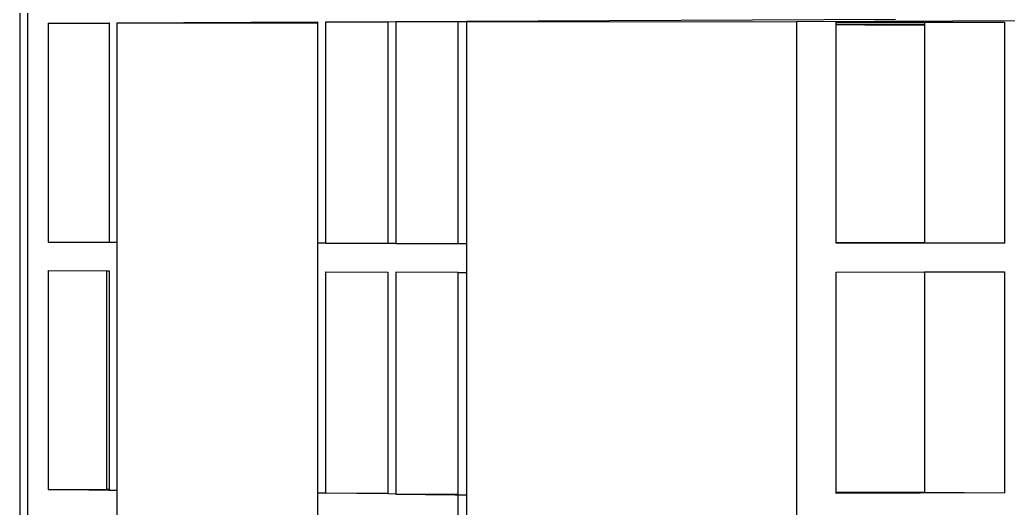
# Model space of a CAD drawing. Extents: x -10531 to 16009, y -6447 to 5372.
# Drawn here: x -10044.8 to -9810.9, y -86.5 to 29 of the extents above; entities that cross this region are included whole.
import ezdxf

# ---------------------------------------------------------------- set-up
doc = ezdxf.new("R2010")
doc.units = 0
doc.layers.get('0').update_dxf_attribs({"linetype": 'CONTINUOUS'})

msp = doc.modelspace()

# ---------------------------------------------------------------- linework, layer by layer
for p, q in [((-10044.76, 268.85), (-10044.76, -322.67)), ((-10042.89, 268.65), (-10042.89, -322.87)), ((-10038.02, 28.24), (-10023.64, 28.3)), ((-10038.02, 28.24), (-10038.02, -23.57)), ((-10038.02, 28.24), (-10023.64, 28.22)), ((-10023.64, 28.3), (-10023.64, 28.22)), ((-10023.64, 28.22), (-10023.63, -23.56)), ((-10021.73, 28.31), (-9974.3, 28.52)), ((-10021.73, 28.31), (-9974.3, 28.26)), ((-10021.73, -23.63), (-10021.73, 28.31)), ((-9974.3, 28.52), (-9974.3, 28.26)), ((-9974.3, 28.26), (-9974.3, -23.81)), ((-9972.37, 28.53), (-9957.69, 28.59)), ((-9972.37, -23.81), (-9972.37, 28.53)), ((-9972.37, 28.53), (-9957.69, 28.51)), ((-9957.69, 28.59), (-9955.75, 28.6)), ((-9957.69, 28.59), (-9957.69, 28.51)), ((-9957.69, 28.51), (-9957.69, -23.8)), ((-9955.75, 28.6), (-9941.72, 28.66)), ((-9955.75, 28.6), (-9955.75, -23.87)), ((-9955.75, 28.6), (-9941, 28.58)), ((-9941.72, 28.66), (-9941, 28.66)), ((-9941.72, 28.66), (-9941, 28.66)), ((-9941, 28.66), (-9939.04, 28.67)), ((-9941, 28.66), (-9941, 28.66)), ((-9941, 28.58), (-9941, 28.66)), ((-9941, -23.86), (-9941, 28.58)), ((-9837.56, 29.12), (-9939.04, 28.67)), ((-9939.04, 28.67), (-9861.01, 28.59)), ((-9939.04, 28.67), (-9939.04, -23.93)), ((-9767.12, 28.99), (-9861.01, 28.59)), ((-9861.01, 28.59), (-9861.01, -142.41)), ((-9851.61, 28.54), (-9811.81, 28.49)), ((-9851.61, 28.48), (-9851.61, 28.54)), ((-9851.61, 28.48), (-9830.73, 28.45)), ((-9851.61, 28), (-9851.61, 28.48)), ((-9830.73, 28.45), (-9811.81, 28.49)), ((-9830.73, 28.45), (-9830.73, 27.97)), ((-9811.81, 28.49), (-9811.81, -23.78)), ((-9851.61, 28), (-9830.73, 27.97)), ((-9851.61, 27.89), (-9851.61, 28)), ((-9851.61, 27.89), (-9844.81, 27.88)), ((-9851.61, -23.77), (-9851.61, 27.89)), ((-9830.73, 27.91), (-9844.81, 27.88)), ((-9844.81, 27.88), (-9837.62, 27.87)), ((-9830.73, 27.89), (-9837.62, 27.87)), ((-9837.62, 27.87), (-9830.73, 27.86)), ((-9830.73, 27.97), (-9830.73, 27.91)), ((-9830.73, 27.91), (-9830.73, 27.89)), ((-9830.73, 27.89), (-9830.73, 27.86)), ((-9830.73, 27.86), (-9830.73, -23.75)), ((-10038.02, -23.57), (-10023.63, -23.56)), ((-10023.64, -23.62), (-10038.02, -23.57)), ((-10023.63, -23.56), (-10023.64, -23.62)), ((-10021.73, -23.63), (-10023.64, -23.62)), ((-10021.73, -82.34), (-10021.73, -23.63)), ((-9974.3, -23.81), (-9974.3, -82.94)), ((-9972.37, -23.81), (-9974.3, -23.81)), ((-9972.37, -23.81), (-9957.69, -23.8)), ((-9957.69, -23.87), (-9972.37, -23.81)), ((-9957.69, -23.8), (-9957.69, -23.87)), ((-9955.75, -23.87), (-9957.69, -23.87)), ((-9955.75, -23.87), (-9941, -23.86)), ((-9955.75, -23.87), (-9941, -23.93)), ((-9941, -23.93), (-9941, -23.86)), ((-9941, -23.93), (-9939.04, -23.93)), ((-9939.04, -23.93), (-9939.04, -30.78)), ((-9830.73, -23.75), (-9851.61, -23.77)), ((-9851.61, -23.83), (-9851.61, -23.77)), ((-9811.81, -23.78), (-9851.61, -23.83)), ((-9830.73, -23.75), (-9811.81, -23.78)), ((-10038.02, -30.32), (-10038.02, -82.13)), ((-10038.02, -30.32), (-10024.21, -30.38)), ((-10024.21, -30.38), (-10024.21, -82.09)), ((-10024.21, -30.38), (-10023.64, -30.39)), ((-10023.64, -30.39), (-10023.64, -82.09)), ((-9972.37, -30.63), (-9957.69, -30.7)), ((-9972.37, -82.97), (-9972.37, -30.63)), ((-9957.69, -30.7), (-9957.69, -82.92)), ((-9955.75, -30.71), (-9955.75, -83.18)), ((-9941, -30.77), (-9955.75, -30.71)), ((-9941, -30.77), (-9939.04, -30.78)), ((-9941, -83.13), (-9941, -30.77)), ((-9939.04, -30.78), (-9939.04, -83.39)), ((-9851.61, -30.65), (-9830.73, -30.62)), ((-9851.61, -82.82), (-9851.61, -30.65)), ((-9830.73, -30.62), (-9811.81, -30.59)), ((-9830.73, -30.62), (-9830.73, -82.74)), ((-9811.81, -30.59), (-9811.81, -82.86)), ((-10038.02, -82.13), (-10024.21, -82.09)), ((-10023.64, -82.31), (-10038.02, -82.13)), ((-10023.64, -82.09), (-10024.21, -82.09)), ((-10023.64, -82.09), (-10023.64, -82.31)), ((-10021.73, -82.34), (-10023.64, -82.31)), ((-10021.73, -141.05), (-10021.73, -82.34)), ((-9972.37, -82.97), (-9974.3, -82.94)), ((-9974.3, -82.94), (-9974.3, -140.52)), ((-9972.37, -82.97), (-9957.69, -82.92)), ((-9957.69, -83.15), (-9972.37, -82.97)), ((-9957.69, -82.92), (-9957.69, -83.15)), ((-9955.75, -83.18), (-9957.69, -83.15)), ((-9955.75, -83.18), (-9941, -83.13)), ((-9955.75, -83.18), (-9941.73, -83.36)), ((-9941.73, -83.36), (-9941, -83.35)), ((-9941.73, -83.36), (-9941, -83.37)), ((-9941, -83.35), (-9941, -83.13)), ((-9941, -83.37), (-9941, -83.35)), ((-9941, -90.21), (-9941, -83.37)), ((-9941, -83.37), (-9939.04, -83.39)), ((-9939.04, -83.39), (-9939.04, -90.24)), ((-9830.73, -82.74), (-9851.61, -82.82)), ((-9851.61, -83.02), (-9851.61, -82.82)), ((-9811.81, -82.86), (-9851.61, -83.02)), ((-9830.73, -82.74), (-9811.81, -82.86))]:
    msp.add_line(p, q)

doc.saveas('drawing.dxf')
